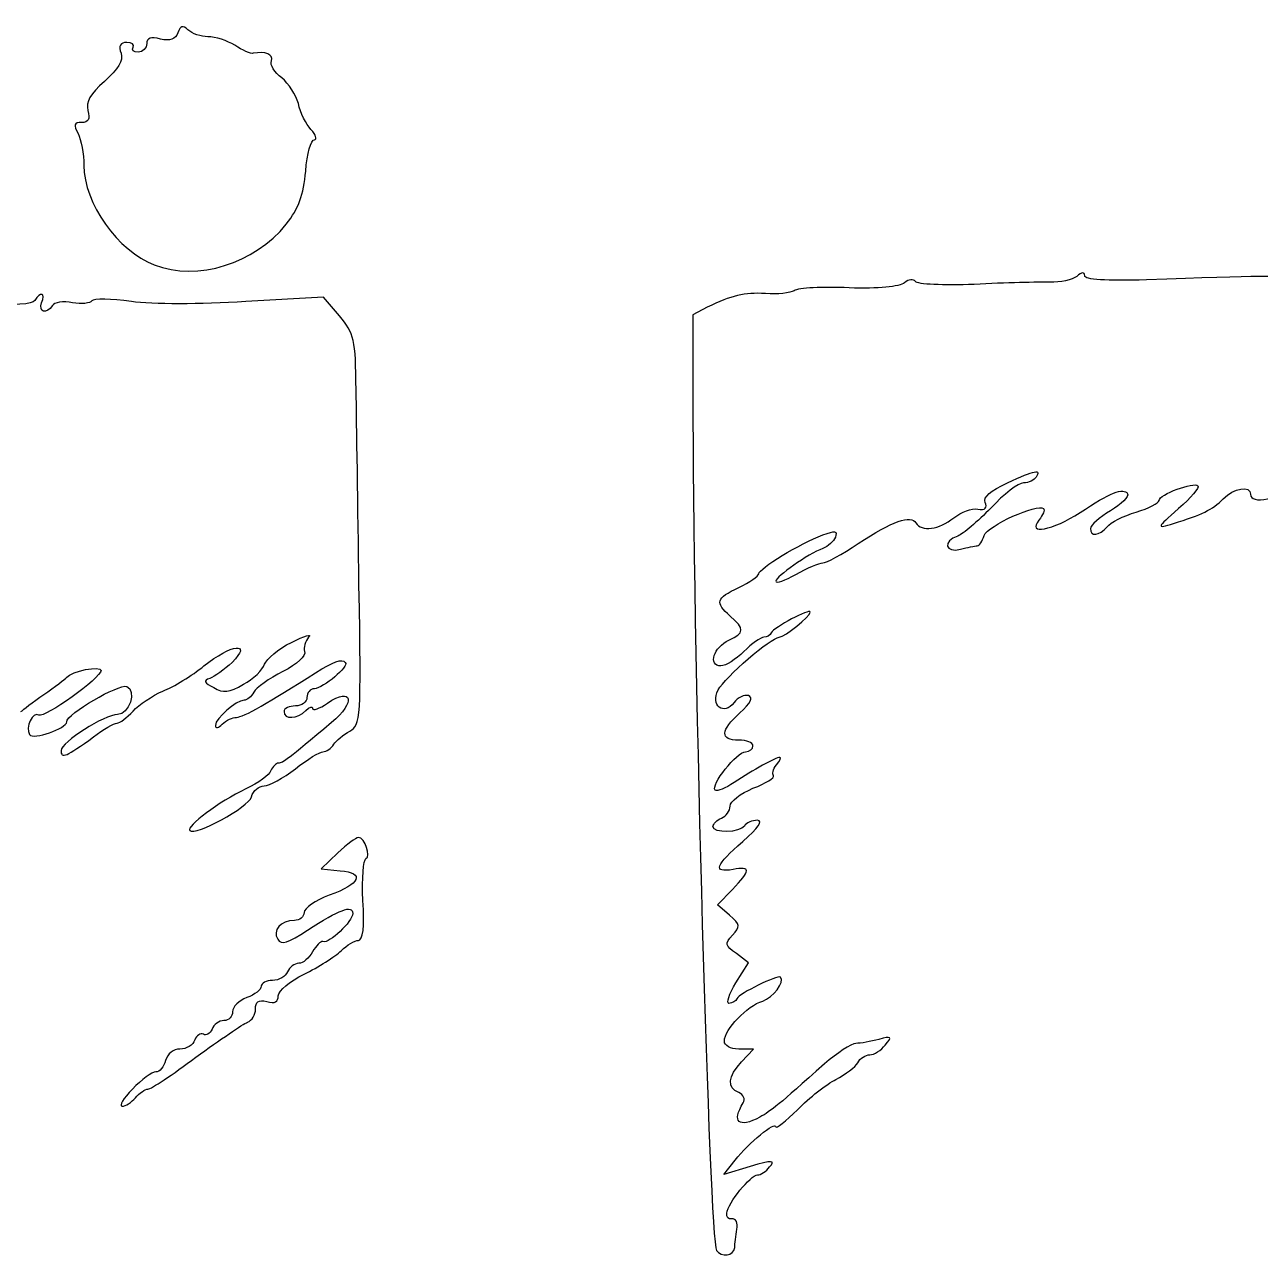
# Model space of a CAD drawing. Extents: x 0 to 69.4, y 0 to 30.3.
# Drawn here: x 34.668 to 38.418, y 11.919 to 15.66 of the extents above; entities that cross this region are included whole.
import ezdxf

# ---------------------------------------------------------------- set-up
doc = ezdxf.new("R2010")
doc.units = 0
doc.header["$MEASUREMENT"] = 0
doc.layers.get('0').update_dxf_attribs({"linetype": 'CONTINUOUS'})

msp = doc.modelspace()

# ---------------------------------------------------------------- linework, layer by layer
at = {"color": 0, "linetype": 'CONTINUOUS'}
for p, q in [((35.1319, 15.6354), (35.1319, 15.6354)), ((34.6979, 14.8229), (34.6979, 14.8229)), ((35.5746, 14.8333), (35.3385, 14.8194)), ((35.6232, 14.7761), (35.5746, 14.8333)), ((36.7393, 14.8021), (36.696, 14.7796)), ((36.696, 14.7796), (36.696, 14.4601)), ((35.6179, 13.1461), (35.5676, 13.0974)), ((35.6179, 13.1461), (35.6179, 13.1461)), ((35.5676, 13.0974), (35.6249, 13.0922)), ((36.7706, 12.9881), (36.8157, 13.0349)), ((36.8071, 12.9569), (36.7706, 12.9881)), ((36.8643, 12.8128), (36.8279, 12.8406)), ((36.8261, 12.752), (36.8643, 12.8128)), ((36.88, 12.5506), (36.8349, 12.5506)), ((36.8435, 12.5125), (36.88, 12.5506)), ((36.7897, 12.1705), (36.8244, 12.2139)), ((36.8696, 12.1948), (36.7897, 12.1705))]:
    msp.add_line(p, q, dxfattribs=at)
for points in [[(35.1632, 15.644), (35.1475, 15.6597), (35.1406, 15.6563), (35.1319, 15.6354)], [(35.2239, 15.6232), (35.2031, 15.6232), (35.1753, 15.6319), (35.1632, 15.644)], [(34.9774, 15.6058), (34.9583, 15.6058), (34.9514, 15.5954), (34.96, 15.5729)], [(34.9965, 15.5919), (35.0017, 15.5989), (34.9931, 15.6058), (34.9774, 15.6058)], [(35.0382, 15.6024), (35.0382, 15.5885), (35.026, 15.5764), (35.0121, 15.5764)], [(35.0799, 15.6163), (35.0503, 15.6232), (35.0382, 15.6197), (35.0382, 15.6024)], [(35.1319, 15.6354), (35.125, 15.6146), (35.1093, 15.6093), (35.0799, 15.6163)], [(35.3056, 15.5972), (35.2829, 15.6111), (35.2465, 15.6232), (35.2239, 15.6232)], [(34.96, 15.5729), (34.9669, 15.5503), (34.9514, 15.526), (34.9097, 15.4878)], [(35.0121, 15.5764), (34.9982, 15.5764), (34.9913, 15.5833), (34.9965, 15.5919)], [(35.3611, 15.5729), (35.3542, 15.5711), (35.3281, 15.5815), (35.3056, 15.5972)], [(35.4165, 15.5503), (35.4218, 15.5694), (35.3992, 15.5799), (35.3611, 15.5729)], [(35.4478, 15.4982), (35.4253, 15.5139), (35.4114, 15.5382), (35.4165, 15.5503)], [(35.4982, 15.4201), (35.4913, 15.4461), (35.4686, 15.4808), (35.4478, 15.4982)], [(34.9097, 15.4878), (34.8664, 15.4496), (34.8525, 15.4253), (34.8594, 15.3993)], [(35.5364, 15.3421), (35.5225, 15.3576), (35.5033, 15.3924), (35.4982, 15.4201)], [(34.8594, 15.3993), (34.8664, 15.3733), (34.8611, 15.3629), (34.8403, 15.3629)], [(34.8403, 15.3629), (34.8178, 15.3629), (34.8143, 15.356), (34.8299, 15.3299)], [(35.5468, 15.3108), (35.5554, 15.3108), (35.5519, 15.3247), (35.5364, 15.3421)], [(34.8299, 15.3299), (34.8386, 15.3108), (34.8472, 15.2674), (34.8472, 15.2326)], [(35.5207, 15.2153), (35.5242, 15.2674), (35.5364, 15.3108), (35.5468, 15.3108)], [(34.8472, 15.2326), (34.8472, 15.1181), (34.9514, 14.9722), (35.0607, 14.9306)], [(35.4617, 15.0539), (35.4999, 15.1042), (35.5138, 15.1424), (35.5207, 15.2153)], [(35.0607, 14.9306), (35.1926, 14.8803), (35.3646, 14.934), (35.4617, 15.0539)], [(37.8607, 14.8958), (37.8486, 14.8854), (37.8104, 14.8768), (37.7792, 14.8785)], [(37.885, 14.8976), (37.885, 14.9097), (37.8764, 14.9097), (37.8607, 14.8958)], [(38.0725, 14.8854), (37.9493, 14.8819), (37.885, 14.8854), (37.885, 14.8976)], [(38.5031, 14.8889), (38.4943, 14.8993), (38.4214, 14.8976), (38.0725, 14.8854)], [(37.0032, 14.8525), (36.9911, 14.8456), (36.9529, 14.8403), (36.9164, 14.8438)], [(37.1699, 14.8611), (37.09, 14.8646), (37.0154, 14.8611), (37.0032, 14.8525)], [(37.3382, 14.8768), (37.3226, 14.8646), (37.2585, 14.8576), (37.1699, 14.8611)], [(37.3713, 14.8803), (37.366, 14.8889), (37.3504, 14.8872), (37.3382, 14.8768)], [(37.55, 14.8715), (37.4563, 14.8681), (37.3764, 14.8715), (37.3713, 14.8803)], [(37.7792, 14.8785), (37.7463, 14.8785), (37.6438, 14.8768), (37.55, 14.8715)], [(34.6979, 14.8229), (34.691, 14.8108), (34.6372, 14.8074), (34.5417, 14.8125)], [(34.7188, 14.816), (34.731, 14.8456), (34.7153, 14.8507), (34.6979, 14.8229)], [(34.7518, 14.8074), (34.7344, 14.7796), (34.7083, 14.7865), (34.7188, 14.816)], [(34.8125, 14.816), (34.7847, 14.8213), (34.7569, 14.8178), (34.7518, 14.8074)], [(34.8715, 14.8213), (34.8664, 14.8143), (34.8403, 14.8108), (34.8125, 14.816)], [(34.9913, 14.8194), (34.9306, 14.8282), (34.8768, 14.8299), (34.8715, 14.8213)], [(35.3385, 14.8194), (35.1996, 14.8108), (35.0556, 14.8108), (34.9913, 14.8194)], [(36.9164, 14.8438), (36.8504, 14.8472), (36.814, 14.8386), (36.7393, 14.8021)], [(35.6735, 14.5504), (35.6718, 14.7067), (35.6683, 14.7206), (35.6232, 14.7761)], [(35.6822, 13.9585), (35.6788, 14.1911), (35.6753, 14.4567), (35.6735, 14.5504)], [(36.696, 14.4601), (36.6976, 13.7033), (36.7463, 11.9743), (36.7671, 11.9396)], [(37.6507, 14.2692), (37.7358, 14.3092), (37.7532, 14.3108), (37.7375, 14.2865)], [(37.5831, 14.2101), (37.5761, 14.2258), (37.5986, 14.2449), (37.6507, 14.2692)], [(37.6993, 14.2692), (37.6838, 14.2692), (37.6386, 14.2344), (37.6004, 14.1928)], [(37.7375, 14.2865), (37.7324, 14.2779), (37.715, 14.2692), (37.6993, 14.2692)], [(37.8711, 14.1789), (37.9614, 14.2397), (38.0031, 14.2553), (38.0153, 14.2363)], [(38.1107, 14.2154), (38.1107, 14.2344), (38.2167, 14.2726), (38.2287, 14.2606)], [(38.2287, 14.2606), (38.2339, 14.2553), (38.2079, 14.224), (38.1697, 14.1911)], [(38.3051, 14.2206), (38.3381, 14.2536), (38.3885, 14.2622), (38.3885, 14.2344)], [(38.3885, 14.2344), (38.3885, 14.2032), (38.4649, 14.2171), (38.569, 14.2692)], [(38.0153, 14.2363), (38.0204, 14.2275), (37.9961, 14.205), (37.9632, 14.1842)], [(38.0412, 14.1807), (38.0794, 14.1911), (38.1107, 14.2085), (38.1107, 14.2154)], [(38.1542, 14.146), (38.2408, 14.1719), (38.2721, 14.1876), (38.3051, 14.2206)], [(37.4875, 14.1633), (37.5101, 14.1807), (37.5431, 14.1928), (37.5604, 14.1893)], [(37.6004, 14.1928), (37.5604, 14.1529), (37.5153, 14.1129), (37.4997, 14.1078)], [(37.5604, 14.1893), (37.5831, 14.1858), (37.59, 14.1928), (37.5831, 14.2101)], [(37.5796, 14.1094), (37.59, 14.139), (37.7428, 14.2085), (37.76, 14.1911)], [(37.7463, 14.1564), (37.7081, 14.1094), (37.7878, 14.1251), (37.8711, 14.1789)], [(37.76, 14.1911), (37.7653, 14.1876), (37.7583, 14.1719), (37.7463, 14.1564)], [(37.9632, 14.1842), (37.9301, 14.165), (37.9024, 14.1407), (37.9024, 14.1303)], [(37.9528, 14.1356), (37.9632, 14.1494), (38.0031, 14.1685), (38.0412, 14.1807)], [(38.1697, 14.1911), (38.1021, 14.1303), (38.1021, 14.1303), (38.1542, 14.146)], [(37.1976, 14.0851), (37.3018, 14.1529), (37.3574, 14.1738), (37.3729, 14.1476)], [(37.3729, 14.1476), (37.3903, 14.1199), (37.4424, 14.1268), (37.4875, 14.1633)], [(36.8956, 13.9932), (36.8956, 14.0088), (37.0206, 14.0851), (37.09, 14.1113)], [(37.09, 14.1113), (37.1282, 14.1251), (37.1351, 14.1233), (37.1282, 14.1043)], [(37.1282, 14.1043), (37.1231, 14.0921), (37.1057, 14.0765), (37.09, 14.0696)], [(37.4997, 14.1078), (37.4528, 14.0921), (37.4615, 14.0557), (37.5083, 14.0678)], [(37.5588, 14.0782), (37.5657, 14.0782), (37.5743, 14.0921), (37.5796, 14.1094)], [(37.9024, 14.1303), (37.9024, 14.106), (37.9285, 14.1078), (37.9528, 14.1356)], [(37.09, 14.0696), (37.0449, 14.0539), (36.9476, 13.9844), (36.9476, 13.9706)], [(37.09, 14.0261), (37.1004, 14.0261), (37.149, 14.0522), (37.1976, 14.0851)], [(37.5083, 14.0678), (37.5292, 14.0731), (37.5518, 14.0782), (37.5588, 14.0782)], [(36.8349, 13.9515), (36.8678, 13.9671), (36.8956, 13.9863), (36.8956, 13.9932)], [(36.9476, 13.9706), (36.9476, 13.9638), (36.9754, 13.9724), (37.0085, 13.9914)], [(37.0085, 13.9914), (37.0432, 14.0106), (37.0796, 14.0261), (37.09, 14.0261)], [(35.6544, 13.5158), (35.6874, 13.5349), (35.6892, 13.5505), (35.6822, 13.9585)], [(36.8088, 13.8648), (36.7619, 13.9064), (36.7654, 13.9186), (36.8349, 13.9515)], [(37.0518, 13.8769), (37.0518, 13.889), (36.9407, 13.83), (36.9338, 13.8144)], [(36.9581, 13.8005), (36.9754, 13.8023), (37.0518, 13.863), (37.0518, 13.8769)], [(36.8053, 13.7918), (36.8522, 13.8127), (36.8539, 13.8266), (36.8088, 13.8648)], [(35.4774, 13.7849), (35.5172, 13.8057), (35.5415, 13.8127), (35.5294, 13.8005)], [(36.9338, 13.8144), (36.9303, 13.8057), (36.9199, 13.8005), (36.9113, 13.8005)], [(35.2118, 13.7137), (35.2933, 13.7797), (35.3611, 13.7884), (35.2968, 13.7241)], [(35.3957, 13.7189), (35.401, 13.7345), (35.4374, 13.7658), (35.4774, 13.7849)], [(35.5294, 13.8005), (35.519, 13.7884), (35.5138, 13.7693), (35.5172, 13.7571)], [(36.781, 13.7137), (36.7411, 13.7137), (36.7585, 13.771), (36.8053, 13.7918)], [(36.7724, 13.6408), (36.7932, 13.679), (36.9321, 13.8005), (36.9581, 13.8005)], [(36.9113, 13.8005), (36.9008, 13.8005), (36.8747, 13.7814), (36.8504, 13.7571)], [(35.5172, 13.7571), (35.5225, 13.745), (35.4947, 13.7189), (35.4513, 13.6963)], [(35.5503, 13.6929), (35.6058, 13.7276), (35.6301, 13.7363), (35.6406, 13.7241)], [(36.8504, 13.7571), (36.8261, 13.7328), (36.7949, 13.7137), (36.781, 13.7137)], [(34.8993, 13.6998), (34.8993, 13.6773), (34.7275, 13.554), (34.7101, 13.5644)], [(34.7951, 13.679), (34.809, 13.6981), (34.8993, 13.7154), (34.8993, 13.6998)], [(35.0868, 13.6373), (35.1197, 13.6495), (35.1753, 13.6842), (35.2118, 13.7137)], [(35.2968, 13.7241), (35.2743, 13.7033), (35.2431, 13.6807), (35.2292, 13.6755)], [(35.3107, 13.5575), (35.3299, 13.5575), (35.4096, 13.6026), (35.5503, 13.6929)], [(35.3315, 13.6582), (35.3611, 13.6738), (35.3906, 13.7016), (35.3957, 13.7189)], [(35.4513, 13.6963), (35.4096, 13.6755), (35.3697, 13.6477), (35.3628, 13.6338)], [(35.6406, 13.7241), (35.6526, 13.712), (35.5746, 13.646), (35.5468, 13.6443)], [(34.7257, 13.6269), (34.7587, 13.6495), (34.79, 13.6738), (34.7951, 13.679)], [(34.7951, 13.5436), (34.7951, 13.5679), (34.9531, 13.6599), (34.9774, 13.6512)], [(35.2292, 13.6755), (35.2083, 13.6686), (35.2118, 13.6634), (35.2413, 13.6477)], [(35.2413, 13.6477), (35.2708, 13.6304), (35.2882, 13.6321), (35.3315, 13.6582)], [(34.6563, 13.5748), (34.6615, 13.58), (34.6928, 13.6043), (34.7257, 13.6269)], [(34.9774, 13.6512), (35.0086, 13.6391), (34.9843, 13.5661), (34.9496, 13.5661)], [(34.9965, 13.5766), (35.0139, 13.5957), (35.0556, 13.6234), (35.0868, 13.6373)], [(35.3628, 13.6338), (35.3558, 13.62), (35.3419, 13.6095), (35.3333, 13.6095)], [(35.5242, 13.6182), (35.5242, 13.6043), (35.5086, 13.5922), (35.4894, 13.5922)], [(35.5468, 13.6443), (35.5346, 13.6443), (35.5242, 13.6321), (35.5242, 13.6182)], [(35.5867, 13.6009), (35.6631, 13.6512), (35.6735, 13.6043), (35.5989, 13.5418)], [(36.821, 13.6026), (36.7897, 13.5609), (36.7481, 13.5939), (36.7724, 13.6408)], [(36.8643, 13.6234), (36.8522, 13.6269), (36.8314, 13.6182), (36.821, 13.6026)], [(36.8383, 13.5713), (36.8713, 13.6009), (36.88, 13.6182), (36.8643, 13.6234)], [(34.7101, 13.5644), (34.6928, 13.5766), (34.6685, 13.5262), (34.6824, 13.5054)], [(34.9479, 13.5401), (34.9565, 13.5401), (34.9774, 13.5557), (34.9965, 13.5766)], [(35.3333, 13.6095), (35.309, 13.6095), (35.2465, 13.554), (35.2465, 13.5332)], [(35.4894, 13.5922), (35.4704, 13.5922), (35.4547, 13.5852), (35.4547, 13.5748)], [(35.4547, 13.5748), (35.4547, 13.5505), (35.4947, 13.5523), (35.5207, 13.5783)], [(35.5207, 13.5783), (35.5329, 13.5904), (35.5415, 13.5922), (35.5415, 13.5852)], [(35.5415, 13.5852), (35.5415, 13.5766), (35.5624, 13.5835), (35.5867, 13.6009)], [(34.6824, 13.5054), (34.6928, 13.4881), (34.7951, 13.5245), (34.7951, 13.5436)], [(34.9496, 13.5661), (34.9097, 13.5661), (34.7778, 13.4811), (34.7778, 13.4568)], [(34.8768, 13.4984), (34.9063, 13.521), (34.9392, 13.5401), (34.9479, 13.5401)], [(35.2674, 13.5366), (35.2794, 13.5488), (35.2986, 13.5575), (35.3107, 13.5575)], [(35.5989, 13.5418), (35.4651, 13.429), (35.4513, 13.4186), (35.4374, 13.4186)], [(36.8349, 13.4881), (36.7775, 13.4881), (36.7793, 13.5175), (36.8383, 13.5713)], [(35.2465, 13.5332), (35.2465, 13.5227), (35.2551, 13.5245), (35.2674, 13.5366)], [(35.6058, 13.4759), (35.6128, 13.4863), (35.6353, 13.5054), (35.6544, 13.5158)], [(34.7778, 13.4568), (34.7778, 13.4308), (34.7935, 13.4377), (34.8768, 13.4984)], [(35.5728, 13.4533), (35.5832, 13.4533), (35.5989, 13.4638), (35.6058, 13.4759)], [(36.8782, 13.4707), (36.8782, 13.4811), (36.8592, 13.4881), (36.8349, 13.4881)], [(36.8557, 13.4533), (36.8678, 13.4533), (36.8782, 13.462), (36.8782, 13.4707)], [(35.4894, 13.4013), (35.526, 13.4308), (35.5642, 13.4533), (35.5728, 13.4533)], [(36.7636, 13.337), (36.7481, 13.3509), (36.8296, 13.4533), (36.8557, 13.4533)], [(36.9599, 13.436), (36.9476, 13.436), (36.8782, 13.3978), (36.821, 13.3596)], [(36.9494, 13.4134), (36.9599, 13.4256), (36.965, 13.436), (36.9599, 13.436)], [(35.4149, 13.3961), (35.4096, 13.3822), (35.3767, 13.3579), (35.3385, 13.3405)], [(35.394, 13.3492), (35.4096, 13.3492), (35.4531, 13.3735), (35.4894, 13.4013)], [(35.4374, 13.4186), (35.4304, 13.4186), (35.42, 13.4082), (35.4149, 13.3961)], [(36.9407, 13.3804), (36.9356, 13.3856), (36.939, 13.3995), (36.9494, 13.4134)], [(36.821, 13.3596), (36.7949, 13.3422), (36.7689, 13.3318), (36.7636, 13.337)], [(36.8782, 13.3422), (36.9182, 13.3579), (36.9442, 13.3752), (36.9407, 13.3804)], [(35.3385, 13.3405), (35.2586, 13.3023), (35.1563, 13.2259), (35.1683, 13.2138)], [(35.1683, 13.2138), (35.1857, 13.1964), (35.3472, 13.2849), (35.3558, 13.3162)], [(35.3558, 13.3162), (35.3611, 13.3353), (35.3785, 13.3492), (35.394, 13.3492)], [(36.8088, 13.2884), (36.8088, 13.3023), (36.84, 13.3266), (36.8782, 13.3422)], [(36.7828, 13.252), (36.7967, 13.2572), (36.8088, 13.2728), (36.8088, 13.2884)], [(36.7567, 13.2259), (36.7567, 13.2346), (36.7689, 13.245), (36.7828, 13.252)], [(36.8469, 13.1808), (36.8939, 13.2224), (36.9094, 13.245), (36.8921, 13.245)], [(36.8921, 13.245), (36.8765, 13.245), (36.8574, 13.2381), (36.8522, 13.2277)], [(36.8522, 13.2277), (36.8383, 13.2068), (36.7567, 13.2051), (36.7567, 13.2259)], [(35.6804, 13.1929), (35.6735, 13.1929), (35.6457, 13.1721), (35.6179, 13.1461)], [(35.7031, 13.1287), (35.7204, 13.1339), (35.6996, 13.1929), (35.6804, 13.1929)], [(36.8175, 13.0957), (36.755, 13.0853), (36.7636, 13.1079), (36.8469, 13.1808)], [(35.6943, 13.002), (35.6908, 13.0697), (35.6961, 13.1252), (35.7031, 13.1287)], [(35.6249, 13.0922), (35.7013, 13.0853), (35.6874, 13.0523), (35.5919, 13.0176)], [(36.8157, 13.0349), (36.8713, 13.094), (36.8731, 13.1061), (36.8175, 13.0957)], [(35.5919, 13.0176), (35.5503, 13.002), (35.5156, 12.9777), (35.5156, 12.9656)], [(35.526, 12.9117), (35.6232, 12.9742), (35.6631, 12.9899), (35.6631, 12.9621)], [(35.6804, 12.8805), (35.6943, 12.8805), (35.6996, 12.9204), (35.6943, 13.002)], [(35.486, 12.9413), (35.4443, 12.9413), (35.4183, 12.91), (35.4357, 12.884)], [(35.5156, 12.9656), (35.5156, 12.9517), (35.5017, 12.9413), (35.486, 12.9413)], [(35.6631, 12.9621), (35.6631, 12.9378), (35.5919, 12.8701), (35.5728, 12.877)], [(36.8157, 12.8961), (36.84, 12.9222), (36.84, 12.9291), (36.8071, 12.9569)], [(35.4357, 12.884), (35.4461, 12.8666), (35.4669, 12.8718), (35.526, 12.9117)], [(35.5728, 12.877), (35.5658, 12.8788), (35.5519, 12.8649), (35.5415, 12.8458)], [(35.6283, 12.8492), (35.6457, 12.8666), (35.67, 12.8805), (35.6804, 12.8805)], [(36.8279, 12.8406), (36.7932, 12.8649), (36.7914, 12.8701), (36.8157, 12.8961)], [(35.5415, 12.8458), (35.5311, 12.8267), (35.5121, 12.811), (35.4999, 12.811)], [(35.5156, 12.7781), (35.5589, 12.7989), (35.6093, 12.8319), (35.6283, 12.8492)], [(35.4999, 12.811), (35.486, 12.811), (35.4721, 12.7989), (35.4651, 12.785)], [(35.42, 12.759), (35.401, 12.759), (35.3854, 12.7503), (35.3854, 12.7416)], [(35.4651, 12.785), (35.46, 12.7711), (35.4392, 12.759), (35.42, 12.759)], [(35.4374, 12.7121), (35.4374, 12.7277), (35.4721, 12.7572), (35.5156, 12.7781)], [(36.8053, 12.6895), (36.7967, 12.6895), (36.8053, 12.7173), (36.8261, 12.752)], [(36.9615, 12.7694), (36.9529, 12.7763), (36.8349, 12.719), (36.8296, 12.7034)], [(36.9078, 12.6965), (36.939, 12.7069), (36.9754, 12.7538), (36.9615, 12.7694)], [(35.3854, 12.7416), (35.3854, 12.7312), (35.3663, 12.7156), (35.3419, 12.7069)], [(35.3419, 12.7069), (35.3176, 12.6982), (35.2986, 12.6791), (35.2986, 12.6635)], [(35.3681, 12.6722), (35.3681, 12.6947), (35.3767, 12.7017), (35.4026, 12.6947)], [(35.4026, 12.6947), (35.4269, 12.6878), (35.4374, 12.6947), (35.4374, 12.7121)], [(36.7914, 12.5749), (36.7914, 12.6097), (36.8608, 12.6826), (36.9078, 12.6965)], [(36.8296, 12.7034), (36.8261, 12.6965), (36.8157, 12.6895), (36.8053, 12.6895)], [(35.2986, 12.6635), (35.2986, 12.6496), (35.2864, 12.6374), (35.2725, 12.6374)], [(35.3438, 12.6322), (35.3576, 12.6374), (35.3681, 12.6548), (35.3681, 12.6722)], [(35.1875, 12.5264), (35.2604, 12.5784), (35.3299, 12.627), (35.3438, 12.6322)], [(35.2361, 12.6114), (35.2292, 12.5975), (35.2188, 12.5906), (35.21, 12.5958)], [(35.2725, 12.6374), (35.2569, 12.6374), (35.2413, 12.6253), (35.2361, 12.6114)], [(35.184, 12.5784), (35.1788, 12.5628), (35.1579, 12.5506), (35.1389, 12.5506)], [(35.21, 12.5958), (35.2014, 12.601), (35.1892, 12.5923), (35.184, 12.5784)], [(36.8349, 12.5506), (36.8088, 12.5506), (36.7914, 12.561), (36.7914, 12.5749)], [(37.1907, 12.568), (37.1768, 12.568), (37.1335, 12.5385), (37.0953, 12.5055)], [(37.2601, 12.5801), (37.2358, 12.5732), (37.2046, 12.568), (37.1907, 12.568)], [(37.2793, 12.5628), (37.3018, 12.5888), (37.2983, 12.5906), (37.2601, 12.5801)], [(35.0417, 12.4291), (35.0503, 12.4291), (35.1163, 12.4725), (35.1875, 12.5264)], [(35.1389, 12.5506), (35.1197, 12.5506), (35.1007, 12.5368), (35.0954, 12.5159)], [(37.196, 12.509), (37.2029, 12.5229), (37.2203, 12.5333), (37.2324, 12.5333)], [(37.2324, 12.5333), (37.2463, 12.5333), (37.2671, 12.5472), (37.2793, 12.5628)], [(35.0954, 12.5159), (35.0903, 12.4968), (35.0764, 12.4812), (35.066, 12.4812)], [(36.8349, 12.4187), (36.7983, 12.4326), (36.8018, 12.4673), (36.8435, 12.5125)], [(37.0953, 12.5055), (36.9546, 12.3805), (36.9338, 12.3632), (36.899, 12.3441)], [(37.13, 12.4587), (37.1594, 12.4743), (37.189, 12.4968), (37.196, 12.509)], [(35.066, 12.4812), (35.0538, 12.4812), (35.0225, 12.4587), (34.9947, 12.4291)], [(37.0136, 12.3666), (37.0483, 12.4031), (37.1022, 12.4448), (37.13, 12.4587)], [(34.9947, 12.4291), (34.9669, 12.4014), (34.9531, 12.3771), (34.9635, 12.3771)], [(35.0035, 12.4031), (35.0156, 12.417), (35.0329, 12.4291), (35.0417, 12.4291)], [(36.8488, 12.3875), (36.8557, 12.3996), (36.8488, 12.4118), (36.8349, 12.4187)], [(34.9635, 12.3771), (34.9739, 12.3771), (34.9913, 12.3892), (35.0035, 12.4031)], [(36.899, 12.3441), (36.8349, 12.3093), (36.8122, 12.3302), (36.8488, 12.3875)], [(36.9476, 12.3146), (36.9476, 12.3076), (36.9772, 12.3319), (37.0136, 12.3666)], [(36.8244, 12.2139), (36.8643, 12.2659), (36.9476, 12.3337), (36.9476, 12.3146)], [(36.9286, 12.193), (36.946, 12.2139), (36.939, 12.2139), (36.8696, 12.1948)], [(36.8921, 12.1687), (36.9008, 12.1687), (36.9182, 12.1791), (36.9286, 12.193)], [(36.7983, 12.0525), (36.8018, 12.0837), (36.8713, 12.1687), (36.8921, 12.1687)], [(36.814, 12.0351), (36.8036, 12.0334), (36.7967, 12.0403), (36.7983, 12.0525)], [(36.8296, 12.0038), (36.8331, 12.0229), (36.8261, 12.0368), (36.814, 12.0351)], [(36.8226, 11.9483), (36.8226, 11.9587), (36.8261, 11.9847), (36.8296, 12.0038)], [(36.7671, 11.9396), (36.781, 11.9188), (36.821, 11.9222), (36.8226, 11.9483)]]:
    msp.add_open_spline(points, degree=3, dxfattribs=at)

doc.saveas('drawing.dxf')
